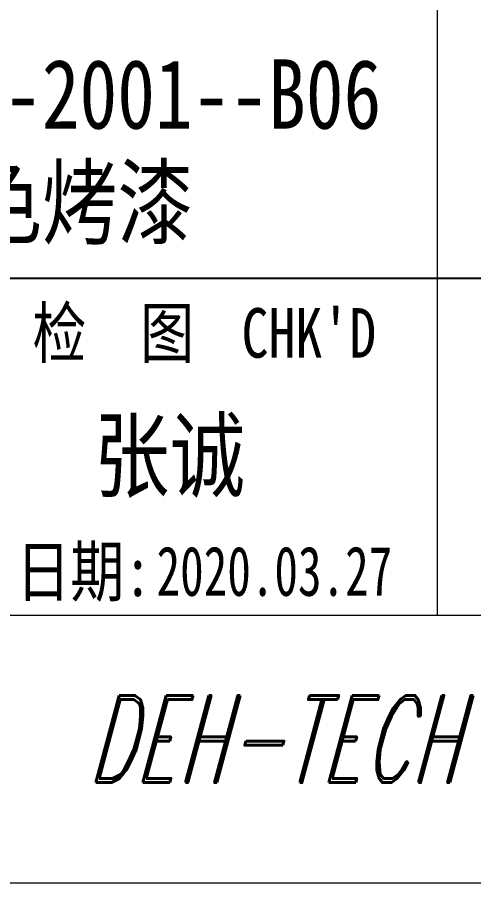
# Model space of a CAD drawing. Header units: millimetres. Extents: x 1333 to 190452, y -42879 to -5704.
# Drawn here: x 180353.8 to 180399.9, y -22834 to -22746.6 of the extents above; entities that cross this region are included whole.
import ezdxf
from ezdxf.enums import TextEntityAlignment as Align

# ---------------------------------------------------------------- set-up
doc = ezdxf.new("R2010")
doc.units = ezdxf.units.MM
doc.header["$LTSCALE"] = 0.5
doc.layers.add('图\\M+19E79\\M+195B6\\M+18E9A', color=7, linetype='Continuous')
doc.layers.add('表面处理', color=7, linetype='Continuous')
doc.layers.add('图框', color=7, linetype='Continuous', lineweight=18)
doc.layers.add('打印-禁用', color=7, linetype='Continuous', lineweight=15, plot=False)
doc.styles.add('国标', font='simfang.ttf', dxfattribs={"width": 0.8})
doc.styles.add('标题\\M+18E9A', font='romand.shx', dxfattribs={"oblique": 10, "bigfont": 'bigfont.shx'})

# ---------------------------------------------------------------- blocks, each defined once
blk = doc.blocks.new('GZDEH零件A3图框V01版')
at = {"layer": '图\\M+19E79\\M+195B6\\M+18E9A', "color": 9}
blk.add_line((3181.99, -1815.961), (3092.49, -1815.961), dxfattribs=at)
at = {"layer": '图框', "linetype": 'Continuous'}
for p, q in [((3157.49, -1832.961), (3157.49, -1749.461)), ((2882.49, -1832.961), (3272.49, -1832.961))]:
    blk.add_line(p, q, dxfattribs=at)
at = {"layer": '打印-禁用', "linetype": 'Continuous'}
blk.add_line((2857.49, -1846.461), (3277.49, -1846.461), dxfattribs=at)
at = {"layer": '图\\M+19E79\\M+195B6\\M+18E9A', "color": 9, "style": '国标', "width": 0.8}
for s, p in [('检  图', (3141.11, -1819.96)), ('日期:', (3139.616, -1831.999))]:
    blk.add_text(s, height=2.5, dxfattribs=at).set_placement(p, align=Align.CENTER)
blk.add_text("CHK'D", height=2.5, dxfattribs=at).set_placement((3147.583, -1819.96))
at = {"layer": '图\\M+19E79\\M+195B6\\M+18E9A', "color": 7, "style": '标题\\M+18E9A', "oblique": 15, "width": 0.6}
blk.add_text('DEH-TECH', height=4.4, dxfattribs=at).set_placement((3149.164, -1839.211), align=Align.MIDDLE)
blk = doc.blocks.new('DEH A3')
at = {"layer": '图框'}
blk.add_blockref('GZDEH零件A3图框V01版', (-2857.49, 1846.461), dxfattribs=at)

msp = doc.modelspace()

# ---------------------------------------------------------------- block references
at = {"layer": '图框', "xscale": 2, "yscale": 2, "zscale": 2}
msp.add_blockref('DEH A3', (179796.223, -22833.998), dxfattribs=at)

# ---------------------------------------------------------------- texts
at = {"layer": '图\\M+19E79\\M+195B6\\M+18E9A', "color": 3, "style": '国标'}
for s, height, width, p in [('张诚', 7, 0.8, (180361.499, -22794.365)), ('2020.03.27', 5, 0.7, (180367.829, -22805.038))]:
    msp.add_text(s, height=height, dxfattribs=dict(at, width=width)).set_placement(p)
at = {"layer": '表面处理', "color": 3, "style": '国标', "width": 0.8}
for s, p in [('GSB05-1426-2001--B06', (180352.429, -22757.879)), ('稚蓝色烤漆', (180352.429, -22768.831))]:
    msp.add_text(s, height=7, dxfattribs=at).set_placement(p, align=Align.CENTER)

doc.saveas('drawing.dxf')
